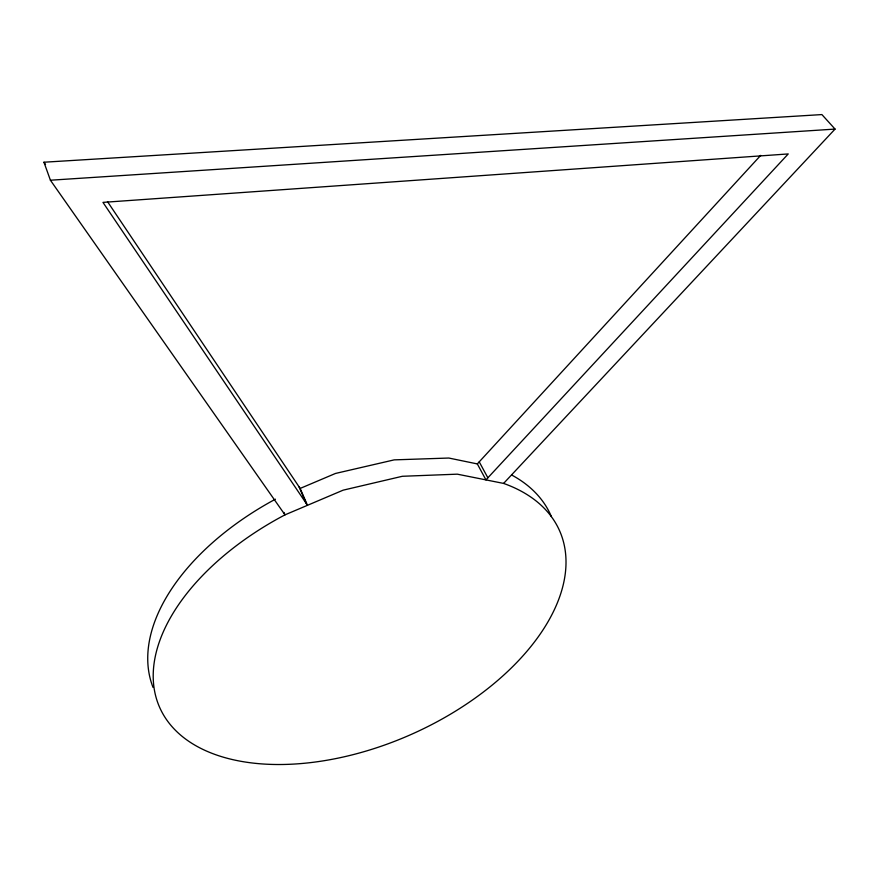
<?xml version="1.0" encoding="UTF-8"?>
<svg xmlns="http://www.w3.org/2000/svg" width="879" height="879" viewBox="0 0 879 879"><rect width="100%" height="100%" fill="white"/><g stroke="black" fill="none" stroke-linecap="round" stroke-linejoin="round"><path stroke-width="1.32" d="M107.491 201.599L300.146 488.438L335.492 473.451L394.21 459.871L448.817 458.036L477.33 463.925L760.698 155.385M503.601 483.417L835.05 129.081L821.898 114.578L43.95 162.219L50.411 180.217L284.994 514.852A218.563 126.4 -23.8 0 0 179.832 734.415A218.563 126.4 -23.8 0 0 485.417 690.465A218.563 126.4 -23.8 0 0 503.601 483.417L457.3 474.166L402.329 476.286L343.151 490.163L284.994 514.852L283.972 512.435M50.411 180.217L835.05 129.081M43.95 162.219L45.521 164.472M479.231 461.849L487.867 477.813M477.33 463.925L485.944 479.89L788.232 153.935L102.964 202.379L307.496 505.304L300.146 488.438M298.992 486.713L306.332 503.59M153.034 687.411A216.739 127.158 -23.8 0 1 275.424 499.184M511.897 475.132A216.739 127.158 -23.8 0 1 551.353 516.522"/></g></svg>
